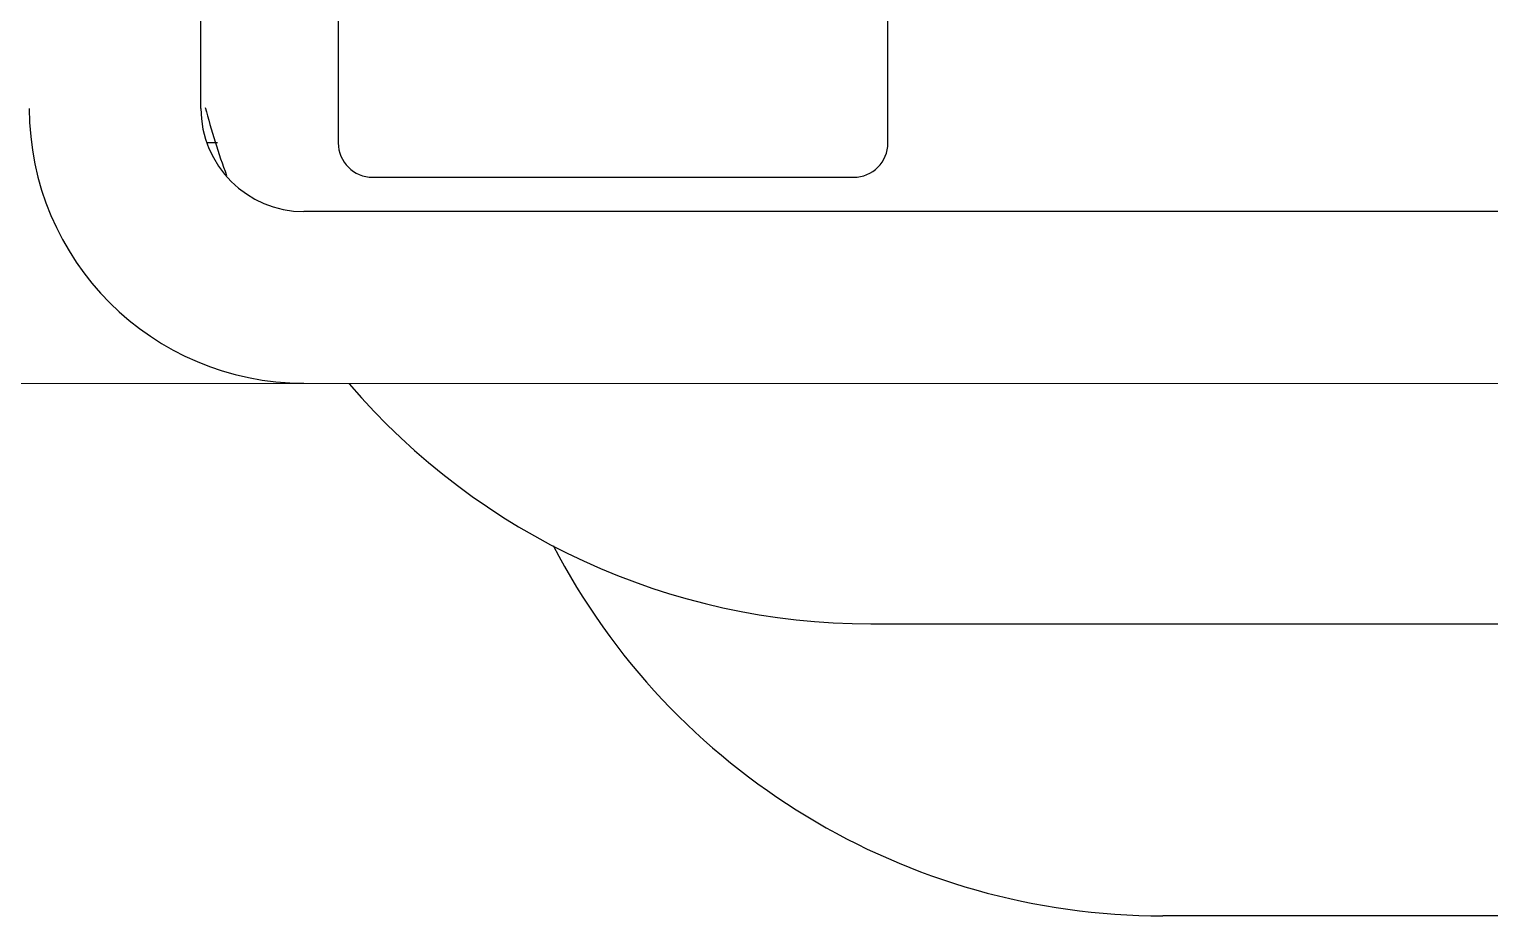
# Model space of a CAD drawing. Extents: x -427546 to -314919, y 698702 to 968782.
# Drawn here: x -406792.2 to -406683.5, y 889817.1 to 889883.1 of the extents above; entities that cross this region are included whole.
import ezdxf

# ---------------------------------------------------------------- set-up
doc = ezdxf.new("R2010")
doc.units = 0
doc.header["$LTSCALE"] = 1000
doc.header["$MEASUREMENT"] = 0
doc.layers.get('0').update_dxf_attribs({"linetype": 'CONTINUOUS'})

msp = doc.modelspace()

# ---------------------------------------------------------------- linework, layer by layer
for p, q in [((-406728.32, 889874.64), (-406728.32, 889946.86)), ((-406769.2, 889874.64), (-406769.2, 889887.89)), ((-406779.43, 889877.2), (-406779.43, 889884.86)), ((-406778.2, 889874.64), (-406778.96, 889874.64)), ((-406766.65, 889872.08), (-406730.87, 889872.08)), ((-406603.1, 889869.53), (-406771.76, 889869.53)), ((-406603.42, 889856.76), (-407224.05, 889856.64)), ((-406729.59, 889838.86), (-406514.73, 889838.86)), ((-406564.77, 889817.14), (-406707.87, 889817.14))]:
    msp.add_line(p, q)
for centre, radius, start, end in [((-406771.76, 889877.2), 20.44, 180, 270), ((-406771.76, 889877.2), 7.67, 180, 270), ((-406729.59, 889889.97), 51.11, 194.375, 200.3315), ((-406766.65, 889874.64), 2.56, 180, 270), ((-406730.87, 889874.64), 2.56, 270, 0), ((-406729.59, 889889.97), 51.11, 220.5827, 270), ((-406707.87, 889868.25), 51.11, 207.4589, 270)]:
    msp.add_arc(centre, radius, start, end)

doc.saveas('drawing.dxf')
